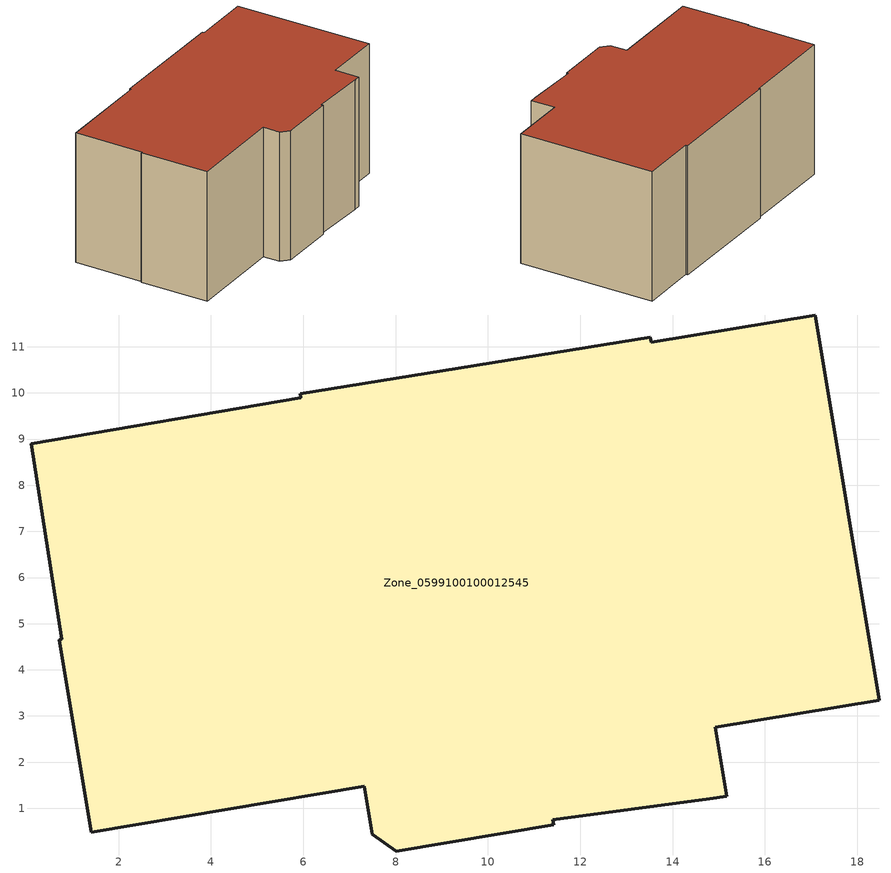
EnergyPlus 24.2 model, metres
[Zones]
Zone_0599100100012545
 floor ground (C_G): 8.02,0.07 7.49,0.44 7.32,1.48 1.41,0.48 0.71,4.65 0.77,4.66 0.1,8.9 5.95,9.89 5.93,9.98 13.52,11.21 13.54,11.1 17.09,11.69 18.48,3.34 14.93,2.75 15.17,1.26 14.8,1.2 11.4,0.75 11.42,0.64 z0
 wall outside (C_F): 7.32,1.48 7.49,0.44 8.02,0.07 11.42,0.64 11.4,0.75 14.8,1.2 15.17,1.26 14.93,2.75 18.48,3.34 17.09,11.69 13.54,11.1 13.52,11.21 5.93,9.98 5.95,9.89 0.1,8.9 0.77,4.66 0.71,4.65 1.41,0.48 7.32,1.48 z0:8.1
 roof outside (C_R): 7.49,0.44 8.02,0.07 11.42,0.64 11.4,0.75 14.8,1.2 15.17,1.26 14.93,2.75 18.48,3.34 17.09,11.69 13.54,11.1 13.52,11.21 5.93,9.98 5.95,9.89 0.1,8.9 0.77,4.66 0.71,4.65 1.41,0.48 7.32,1.48 z8.1
[BUILDING]
Pand.0599100100012545: North Axis=0; Terrain=City; Loads Convergence Tolerance Value=0.04; Temperature Convergence Tolerance Value=0.4; Solar Distribution=FullExterior; Maximum Number of Warmup Days=25; Minimum Number of Warmup Days=1
[Site:Location]
Rotterdam.The.Hague.AP_ZH_NLD Design_Conditions: Latitude=51.96; Longitude=4.45; Time Zone=1; Elevation=-4.5
[SITE:GROUNDTEMPERATURE:BUILDINGSURFACE]
18, 18, 18, 18, 18, 18, 18, 18, 18, 18, 18, 18
[MATERIAL] Thermal Absorptance=0.9; Solar Absorptance=0.7; Visible Absorptance=0.7
Name | Roughness | Thickness | Conductivity | Density | Specific Heat
G.D.2015-2018 | MediumSmooth | 0.15 | 0.0428571 | 540 | 1210
F.D.2015-2018 | Rough | 0.3 | 0.0666667 | 1920 | 840
R.D.2015-2018 | MediumRough | 0.2 | 0.0333333 | 1500 | 1000
[CONSTRUCTION]
C_G: G.D.2015-2018
C_F: F.D.2015-2018
C_R: R.D.2015-2018
[ZONE]
Zone_0599100100012545: Type=1; Multiplier=1; Ceiling Height=Autocalculate; Volume=Autocalculate; Floor Area=autocalculate; Part of Total Floor Area=Yes
[ZONEINFILTRATION:DESIGNFLOWRATE]
Infil_Zone_0599100100012545: Zone or ZoneList or Space or SpaceList=Zone_0599100100012545; Schedule=AlwaysOn; Design Flow Rate Calculation Method=Flow/Area; Flow Rate per Floor Area=0.0021; Constant Term Coefficient=1; Temperature Term Coefficient=0; Velocity Term Coefficient=0; Velocity Squared Term Coefficient=0
[HVACTEMPLATE:ZONE:IDEALLOADSAIRSYSTEM]
Zone_0599100100012545: Maximum Heating Supply Air Temperature=50; Minimum Cooling Supply Air Temperature=13; Maximum Heating Supply Air Humidity Ratio=0.0156; Minimum Cooling Supply Air Humidity Ratio=0.0077; Heating Limit=NoLimit; Cooling Limit=NoLimit; Dehumidification Control Type=ConstantSensibleHeatRatio; Cooling Sensible Heat Ratio=0.7; Dehumidification Setpoint=60; Humidification Control Type=None; Humidification Setpoint=30; Outdoor Air Method=None; Outdoor Air Flow Rate per Person=0.00944; Outdoor Air Flow Rate per Zone Floor Area=0; Outdoor Air Flow Rate per Zone=0; Demand Controlled Ventilation Type=None; Outdoor Air Economizer Type=NoEconomizer; Heat Recovery Type=None; Sensible Heat Recovery Effectiveness=0.7; Latent Heat Recovery Effectiveness=0.65
[ZONECONTROL:THERMOSTAT]
ThermostatControl_Zone_0599100100012545: Zone or ZoneList=Zone_0599100100012545; Control Type Schedule=DualSetpointControlType; Control 1=Thermostat_Zone_0599100100012545; Temperature Difference Between Cutout And Setpoint=0
[THERMOSTATSETPOINT:DUALSETPOINT]
Thermostat_Zone_0599100100012545: Heating Setpoint Temperature Schedule=HeatingSetpoint_Zone_0599100100012545; Cooling Setpoint Temperature Schedule=CoolingSetpoint_Zone_0599100100012545
[SCHEDULE:COMPACT]
HeatingSetpoint_Zone_0599100100012545: Through: 12/31, For: AllDays, Until: 24:00, 21
CoolingSetpoint_Zone_0599100100012545: Through: 12/31, For: AllDays, Until: 24:00, 24
DualSetpointControlType: Through: 12/31, For: AllDays, Until: 24:00, 4
AlwaysOn: Through: 12/31, For: AllDays, Until: 24:00, 1
